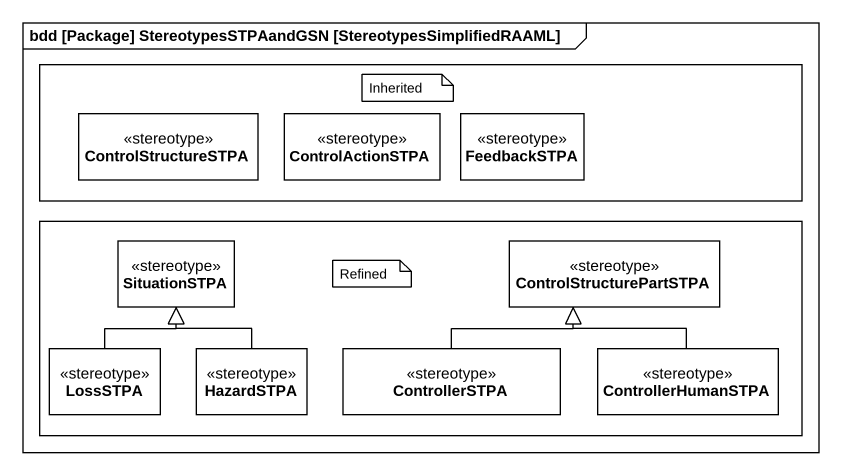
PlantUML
@startuml
mainframe bdd [Package] StereotypesSTPAandGSN [StereotypesSimplifiedRAAML]
hide circle
hide empty members
rectangle " " as rectangle1 {
  class ControlStructureSTPA <<stereotype>>
  class ControlActionSTPA <<stereotype>>
  class FeedbackSTPA <<stereotype>>
}
rectangle " " as rectangle2 {
  class SituationSTPA <<stereotype>>
  class ControlStructurePartSTPA <<stereotype>>
  class LossSTPA <<stereotype>>
  class HazardSTPA <<stereotype>>
  class ControllerSTPA <<stereotype>>
  class ControllerHumanSTPA <<stereotype>>
}
LossSTPA -up-|> SituationSTPA
HazardSTPA -up-|> SituationSTPA
ControllerSTPA -up-|> ControlStructurePartSTPA
ControllerHumanSTPA -up-|> ControlStructurePartSTPA
note as N1
  Inherited
end note
note as N2
  Refined
end note
@enduml
